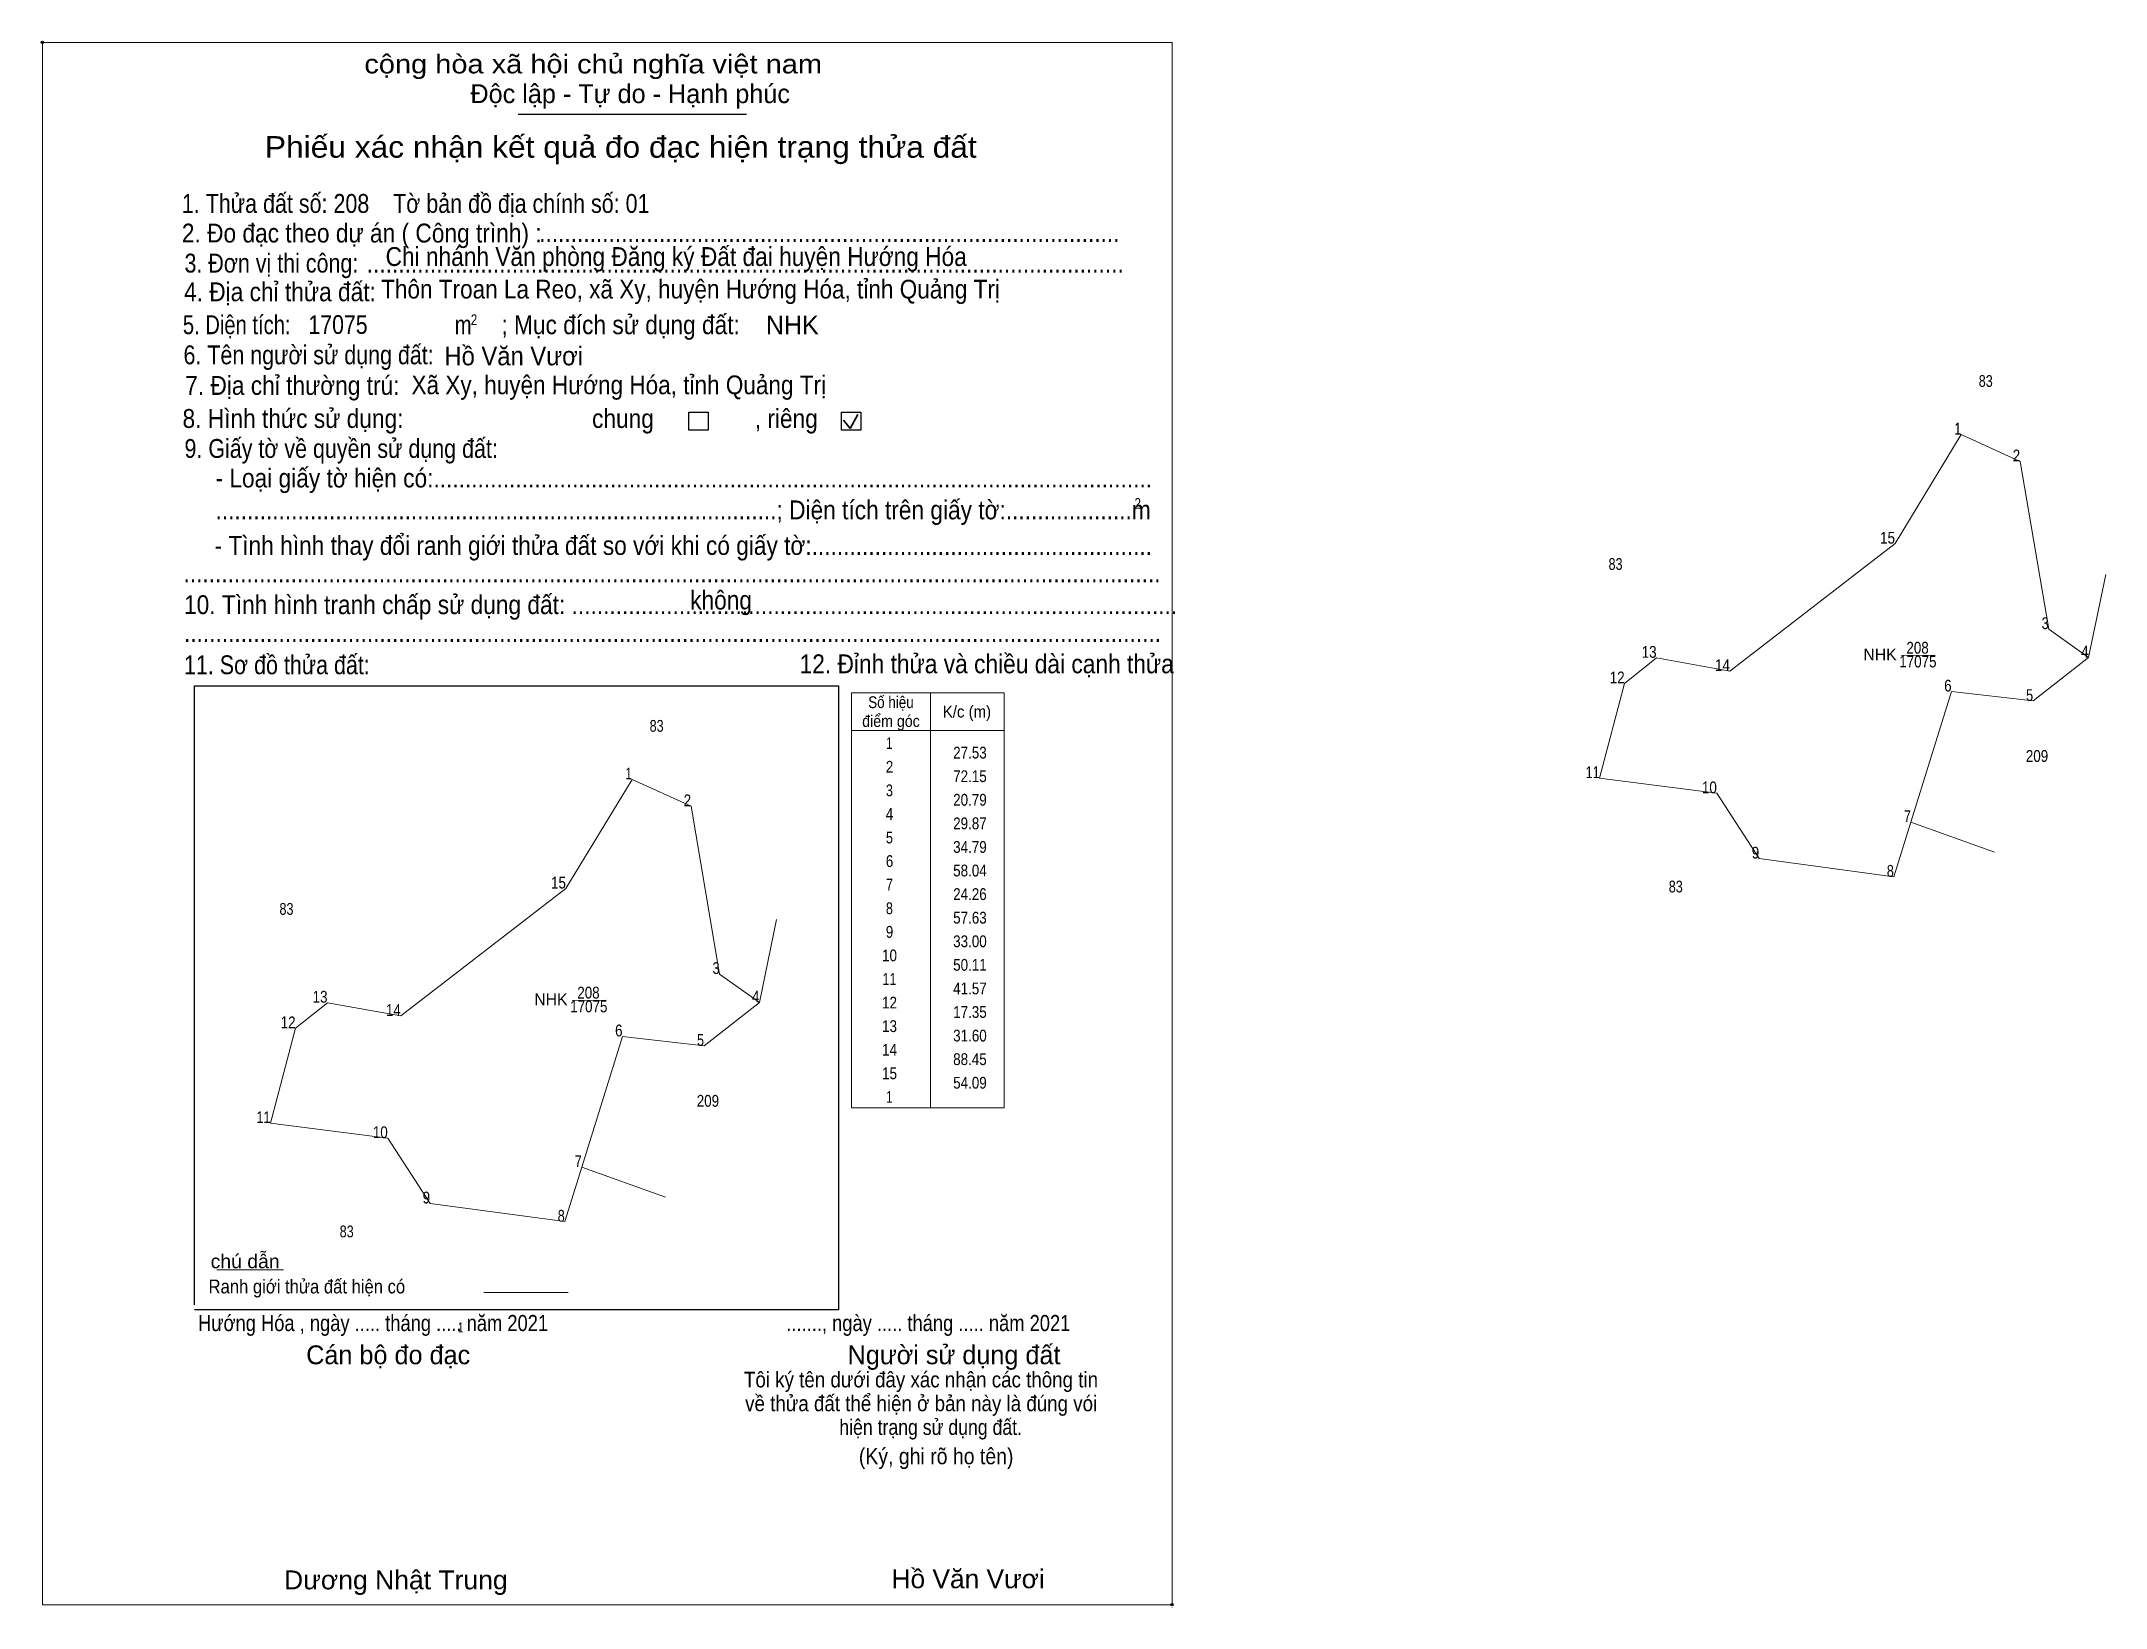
# Model space of a CAD drawing. Header units: metres. Extents: x 553394 to 554270, y 1816769 to 1817434.
import ezdxf
from ezdxf.enums import TextEntityAlignment as Align

# ---------------------------------------------------------------- set-up
doc = ezdxf.new("R2010")
doc.units = ezdxf.units.M
doc.header["$LTSCALE"] = 2
doc.header["$PDMODE"] = 32
doc.header["$PDSIZE"] = 1
for name, color, linetype, lineweight in [('1', 7, 'Continuous', 13), ('10', 7, 'Continuous', 13), ('17', 7, 'Continuous', 13), ('2', 7, 'Continuous', 25), ('6', 7, 'Continuous', 13), ('63', 7, 'Continuous', 13)]:
    doc.layers.add(name, color=color, linetype=linetype, lineweight=lineweight)

msp = doc.modelspace()

# ---------------------------------------------------------------- linework, layer by layer
at = {"layer": '1'}
for points in [[(554208.43, 1817267.01), (554233.49, 1817255.61), (554245.57, 1817184.48), (554262.5, 1817172.42), (554238.98, 1817154.01), (554204.42, 1817158.03), (554187.13, 1817102.62), (554179.91, 1817079.46), (554122.8, 1817087.18), (554104.84, 1817114.87), (554055.14, 1817121.28), (554065.74, 1817161.48), (554079.29, 1817172.32), (554110.39, 1817166.7), (554180.41, 1817220.74)], [(553644.77, 1817120.75), (553669.83, 1817109.35), (553681.91, 1817038.22), (553698.84, 1817026.16), (553675.32, 1817007.75), (553640.76, 1817011.77), (553623.47, 1816956.36), (553616.25, 1816933.2), (553559.14, 1816940.92), (553541.18, 1816968.61), (553491.48, 1816975.02), (553502.08, 1817015.22), (553515.63, 1817026.06), (553546.73, 1817020.44), (553616.75, 1817074.48)]]:
    msp.add_lwpolyline(points, close=True, dxfattribs=at)
at = {"layer": '10'}
for p, q in [((554262.5, 1817172.42), (554269.76, 1817207.62)), ((554222.61, 1817089.86), (554187.13, 1817102.62)), ((553698.84, 1817026.16), (553706.1, 1817061.36)), ((553658.95, 1816943.6), (553623.47, 1816956.36))]:
    msp.add_line(p, q, dxfattribs=at)
for points in [[(554208.43, 1817267.01), (554233.49, 1817255.61), (554245.57, 1817184.48), (554262.5, 1817172.42), (554238.98, 1817154.01), (554204.42, 1817158.03), (554187.13, 1817102.62), (554179.91, 1817079.46), (554122.8, 1817087.18), (554104.84, 1817114.87), (554055.14, 1817121.28), (554065.74, 1817161.48), (554079.29, 1817172.32), (554110.39, 1817166.7), (554180.41, 1817220.74)], [(553644.77, 1817120.75), (553669.83, 1817109.35), (553681.91, 1817038.22), (553698.84, 1817026.16), (553675.32, 1817007.75), (553640.76, 1817011.77), (553623.47, 1816956.36), (553616.25, 1816933.2), (553559.14, 1816940.92), (553541.18, 1816968.61), (553491.48, 1816975.02), (553502.08, 1817015.22), (553515.63, 1817026.06), (553546.73, 1817020.44), (553616.75, 1817074.48)]]:
    msp.add_lwpolyline(points, close=True, dxfattribs=at)
at = {"layer": '17'}
msp.add_line((553468.72, 1816912.71), (553496.96, 1816912.71), dxfattribs=at)
at = {"layer": '2'}
for p, q in [((553596.52, 1817402.9), (553693.39, 1817402.9)), ((553459.16, 1817160.4), (553732.29, 1817160.4)), ((553459.16, 1816897.88), (553459.16, 1817160.4)), ((553732.29, 1816895.73), (553459.16, 1816895.73))]:
    msp.add_line(p, q, dxfattribs=at)
at = {"layer": '2', "lineweight": 35}
for p, q in [((553734.52, 1817273.05), (553737.24, 1817269.51)), ((553737.24, 1817269.51), (553740.56, 1817275.44))]:
    msp.add_line(p, q, dxfattribs=at)
at = {"layer": '2', "lineweight": 13}
msp.add_lwpolyline([(553394.75, 1817433.28), (553873.79, 1817433.28), (553873.79, 1816770.72), (553394.75, 1816770.72)], close=True, dxfattribs=at)
at = {"layer": '2'}
for points in [[(553668.85, 1817276.47), (553677.07, 1817276.47), (553677.07, 1817268.79), (553668.85, 1817268.79)], [(553733.57, 1817276.47), (553741.8, 1817276.47), (553741.8, 1817268.79), (553733.57, 1817268.79)]]:
    msp.add_lwpolyline(points, close=True, dxfattribs=at)
for p in [(553394.75, 1817433.28), (553873.78, 1816770.72)]:
    msp.add_point(p, dxfattribs=at)
at = {"layer": '6'}
msp.add_line((553581.96, 1816903.19), (553617.66, 1816903.19), dxfattribs=at)
at = {"layer": '63'}
for p, q in [((554183.1, 1817173.29), (554197.44, 1817173.39)), ((553771.4, 1817157.5), (553771.4, 1816981.5)), ((553771.4, 1817157.5), (553771.4, 1816981.5)), ((553737.8, 1817141.5), (553802.6, 1817141.5)), ((553619.44, 1817027.03), (553633.78, 1817027.13))]:
    msp.add_line(p, q, dxfattribs=at)
at = {"layer": '63', "lineweight": 25}
msp.add_line((553732.3, 1817160.41), (553732.3, 1816895.74), dxfattribs=at)
at = {"layer": '63'}
msp.add_lwpolyline([(553737.8, 1817157.5), (553802.6, 1817157.5), (553802.6, 1816981.5), (553737.8, 1816981.5)], close=True, dxfattribs=at)

# ---------------------------------------------------------------- texts
at = {"layer": '1'}
for p in [(554174.04, 1817171.24), (553610.38, 1817024.98)]:
    msp.add_text('NHK', height=5, dxfattribs=at).set_placement(p, align=Align.CENTER)
for s, height, width, p in [('208', 5, 0.85, (554189.965, 1817174.08)), ('17075', 5, 0.85, (554190.105, 1817168.24)), ('17075', 5, 0.85, (553626.445, 1817021.98)), ('208', 5, 0.85, (553626.305, 1817027.82)), ('1', 4.225, 0.7, (553572.09, 1816886.25))]:
    msp.add_text(s, height=height, dxfattribs=dict(at, width=width)).set_placement(p, align=Align.CENTER)
at = {"layer": '2'}
for s, height, width, p in [('cộng hòa xã hội chủ nghĩa việt nam', 7.995, 1.15, (553531.25, 1817420.16)), ('1. Thửa đất số: 208    Tờ bản đồ địa chính số: 01', 8.01, 0.85, (553453.86, 1817361)), ('2. Đo đạc theo dự án ( Công trình) : ', 8.001, 0.9, (553453.86, 1817348.45)), ('............................................................................................', 8.001, 0.9, (553605.39, 1817348.73)), ('3. Đơn vị thi công:', 8.001, 0.85, (553454.99, 1817335.7)), ('Chi nhánh Văn phòng Đăng ký Đất đai huyện Hướng Hóa', 7.994, 0.9, (553540.27, 1817338.49)), ('4. Địa chỉ thửa đất:', 8.001, 0.9, (553454.77, 1817323.53)), ('........................................................................................................................', 8.001, 0.9, (553532.28, 1817335.7)), ('Thôn Troan La Reo, xã Xy, huyện Hướng Hóa, tỉnh Quảng Trị', 7.943, 0.9, (553538.39, 1817324.7)), ('5. Diện tích:', 8.001, 0.8, (553454.29, 1817309.57)), ('17075', 7.94, 0.85, (553507.55, 1817309.69)), ('m', 7.995, 0.8, (553569.6, 1817309.57)), ('2', 4.568, 0.8, (553576.4, 1817313.4)), ('; Mục đích sử dụng đất:', 7.995, 0.9, (553589.39, 1817309.57)), ('6. Tên người sử dụng đất:', 8.001, 0.85, (553454.56, 1817296.8)), ('Hồ Văn Vươi', 7.94, 0.95, (553565.22, 1817296.36)), ('7. Địa chỉ thường trú:', 8.001, 0.9, (553455.27, 1817283.83)), ('Xã Xy, huyện Hướng Hóa, tỉnh Quảng Trị', 7.943, 0.9, (553551.26, 1817284.1)), ('8. Hình thức sử dụng:', 8.001, 0.9, (553454.14, 1817269.81)), ('chung                , riêng', 7.995, 0.9, (553627.83, 1817269.81)), ('9. Giấy tờ về quyền sử dụng đất:', 8.001, 0.85, (553454.99, 1817257.1)), ('     - Loại giấy tờ hiện có:..................................................................................................................', 7.995, 0.9, (553454.77, 1817244.57)), ('     .........................................................................................; Diện tích trên giấy tờ:....................m', 7.995, 0.9, (553454.77, 1817231.05)), ('2', 4.568, 0.8, (553857.89, 1817235.52)), ('     - Tình hình thay đổi ranh giới thửa đất so với khi có giấy tờ:......................................................', 7.995, 0.9, (553454.36, 1817215.96)), ('...........................................................................................................................................................', 7.995, 0.9, (553454.56, 1817204.37)), ('không', 7.996, 0.9, (553669.43, 1817192.8)), ('10. Tình hình tranh chấp sử dụng đất: ................................................................................................', 8.001, 0.9, (553454.77, 1817190.85)), ('11. Sơ đồ thửa đất:', 8.001, 0.85, (553454.77, 1817165.35)), ('...........................................................................................................................................................', 7.995, 0.9, (553454.77, 1817179.01)), ('12. Đỉnh thửa và chiều dài cạnh thửa', 8.011, 0.9, (553715.85, 1817165.76)), ('Hướng Hóa , ngày ..... tháng ..... năm 2021', 6.833, 0.85, (553460.73, 1816886.78)), ('......., ngày ..... tháng ..... năm 2021', 6.833, 0.85, (553710.21, 1816886.78)), ('(Ký, ghi rõ họ tên)', 6.854, 0.9, (553740.98, 1816830.31)), ('Dương Nhật Trung', 8.004, 1.05, (553497.18, 1816777.27)), ('Hồ Văn Vươi', 7.94, 1.05, (553754.84, 1816777.74))]:
    msp.add_text(s, height=height, dxfattribs=dict(at, width=width)).set_placement(p)
for s, height, p in [('Độc lập - Tự do - Hạnh phúc', 7.995, (553576.24, 1817407.56)), ('NHK', 7.943, (553701.55, 1817309.52)), ('Cán bộ đo đạc', 7.996, (553506.59, 1816872.72)), ('Người sử dụng đất', 7.995, (553736.21, 1816872.72))]:
    msp.add_text(s, height=height, dxfattribs=at).set_placement(p)
for s, height, width, p in [('Phiếu xác nhận kết quả đo đạc hiện trạng thửa đất', 9.136, 1.1, (553640.02, 1817384.41)), ('Tôi ký tên dưới đây xác nhận các thông tin', 6.605, 0.9, (553767.33, 1816862.91)), ('về thửa đất thể hiện ở bản này là đúng vói', 6.605, 0.9, (553767.405, 1816852.81)), ('hiện trạng sử dụng đất.', 6.591, 0.85, (553771.425, 1816842.75))]:
    msp.add_text(s, height=height, dxfattribs=dict(at, width=width)).set_placement(p, align=Align.CENTER)
msp.add_text('.', height=2.285, dxfattribs=at).set_placement((553873.731, 1816769.47), align=Align.CENTER)
at = {"layer": '6'}
for s, width, p in [('chú dẫn', 1.05, (553466.08, 1816913.46)), ('Ranh giới thửa đất hiện có ', 0.9, (553465.2, 1816902.76))]:
    msp.add_text(s, height=5.854, dxfattribs=dict(at, width=width)).set_placement(p)
at = {"layer": '63'}
for s, width, p in [('83', 0.8, (554218.885, 1817287.22)), ('83', 0.8, (554061.895, 1817209.6)), ('Số hiệu', 0.85, (553754.595, 1817151)), ('điểm góc', 0.9, (553754.605, 1817143)), ('K/c (m)', 0.95, (553786.805, 1817147)), ('83', 0.8, (553655.225, 1817140.96)), (' 1', 0.75, (553753.2, 1817133.6)), ('209', 0.85, (554240.625, 1817128.19)), (' 2', 0.85, (553753.2, 1817123.6)), (' 3', 0.8, (553753.205, 1817113.6)), (' 4', 0.85, (553753.2, 1817103.6)), (' 5', 0.8, (553753.205, 1817093.6)), (' 6', 0.85, (553753.205, 1817083.6)), (' 7', 0.8, (553753.2, 1817073.6)), ('83', 0.8, (554087.425, 1817072.81)), (' 8', 0.8, (553753.2, 1817063.6)), ('83', 0.8, (553498.235, 1817063.34)), (' 9', 0.85, (553753.2, 1817053.6)), (' 10', 0.85, (553753.195, 1817043.6)), (' 11', 0.8, (553753.195, 1817033.6)), (' 12', 0.85, (553753.205, 1817023.6)), (' 13', 0.85, (553753.2, 1817013.6)), (' 14', 0.85, (553753.195, 1817003.6)), (' 15', 0.85, (553753.2, 1816993.6)), ('209', 0.85, (553676.965, 1816981.93)), (' 1', 0.75, (553753.2, 1816983.6)), ('83', 0.8, (553523.765, 1816926.55))]:
    msp.add_text(s, height=5, dxfattribs=dict(at, width=width)).set_placement(p, align=Align.CENTER)
for s, width, p in [(' 1', 0.75, (554208.43, 1817267.01)), (' 2', 0.85, (554233.49, 1817255.61)), (' 15', 0.85, (554180.41, 1817220.74)), (' 3', 0.8, (554245.57, 1817184.48)), (' 13', 0.85, (554079.29, 1817172.32)), (' 4', 0.85, (554262.5, 1817172.42)), (' 12', 0.85, (554065.74, 1817161.48)), (' 14', 0.85, (554110.39, 1817166.7)), (' 6', 0.85, (554204.42, 1817158.03)), (' 5', 0.8, (554238.98, 1817154.01)), ('27.53', 0.85, (553795.2, 1817129.6)), (' 1', 0.75, (553644.77, 1817120.75)), ('72.15', 0.85, (553795.2, 1817119.6)), (' 11', 0.8, (554055.14, 1817121.28)), (' 2', 0.85, (553669.83, 1817109.35)), ('20.79', 0.85, (553795.2, 1817109.6)), (' 10', 0.85, (554104.84, 1817114.87)), ('29.87', 0.85, (553795.2, 1817099.6)), (' 7', 0.8, (554187.13, 1817102.62)), ('34.79', 0.85, (553795.2, 1817089.6)), (' 9', 0.85, (554122.8, 1817087.18)), (' 15', 0.85, (553616.75, 1817074.48)), ('58.04', 0.85, (553795.2, 1817079.6)), (' 8', 0.8, (554179.91, 1817079.46)), ('24.26', 0.85, (553795.2, 1817069.6)), ('57.63', 0.85, (553795.2, 1817059.6)), ('33.00', 0.85, (553795.2, 1817049.6)), (' 3', 0.8, (553681.91, 1817038.22)), ('50.11', 0.85, (553795.2, 1817039.6)), ('41.57', 0.85, (553795.2, 1817029.6)), (' 13', 0.85, (553515.63, 1817026.06)), (' 14', 0.85, (553546.73, 1817020.44)), (' 4', 0.85, (553698.84, 1817026.16)), (' 12', 0.85, (553502.08, 1817015.22)), (' 6', 0.85, (553640.76, 1817011.77)), ('17.35', 0.85, (553795.2, 1817019.6)), (' 5', 0.8, (553675.32, 1817007.75)), ('31.60', 0.85, (553795.2, 1817009.6)), ('88.45', 0.85, (553795.2, 1816999.6)), ('54.09', 0.85, (553795.2, 1816989.6)), (' 11', 0.8, (553491.48, 1816975.02)), (' 10', 0.85, (553541.18, 1816968.61)), (' 7', 0.8, (553623.47, 1816956.36)), (' 9', 0.85, (553559.14, 1816940.92)), (' 8', 0.8, (553616.25, 1816933.2))]:
    msp.add_text(s, height=5, dxfattribs=dict(at, width=width)).set_placement(p, align=Align.RIGHT)

doc.saveas('drawing.dxf')
